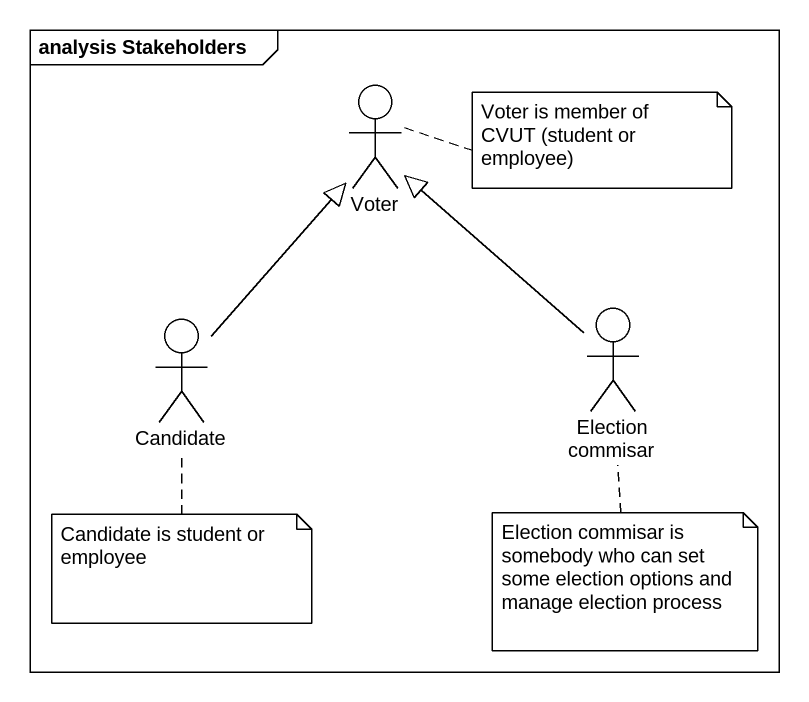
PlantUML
@startuml
mainframe analysis Stakeholders
actor Voter
actor Candidate
actor "Election commisar" as Election_commisar
Candidate -up-|> Voter
Election_commisar -up-|> Voter
note right of Voter : Voter is member of CVUT (student or employee)
note bottom of Candidate : Candidate is student or employee
note bottom of Election_commisar : Election commisar is somebody who can set some election options and manage election process
@enduml
